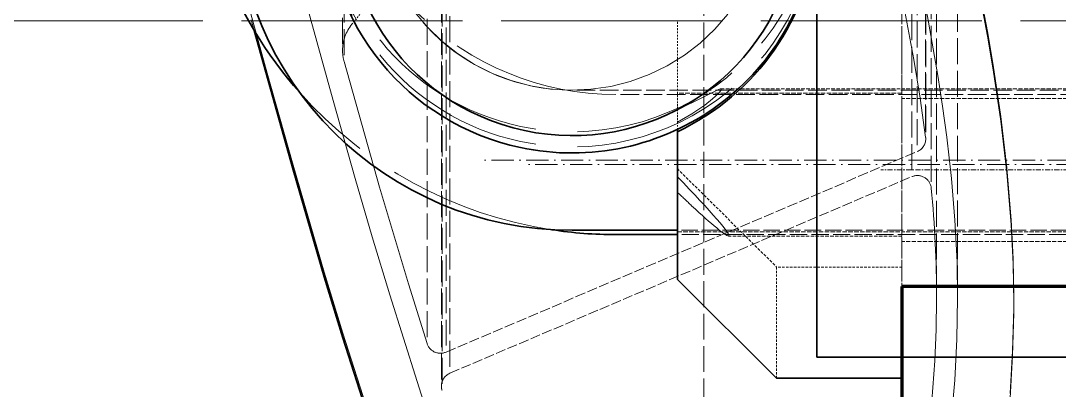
# Model space of a CAD drawing. Header units: millimetres. Extents: x 2773 to 32180, y 2797 to 23592.
# Drawn here: x 13342.4 to 13416.4, y 11098.1 to 11124.5 of the extents above; entities that cross this region are included whole.
import ezdxf

# ---------------------------------------------------------------- set-up
doc = ezdxf.new("R2010")
doc.units = ezdxf.units.MM
doc.linetypes.add('DASHDOT', pattern=[18.5, 12, -3, 0.5, -3])
doc.linetypes.add('DASHED', pattern=[15, 12, -3])

# ---------------------------------------------------------------- blocks, each defined once
blk = doc.blocks.new('A$C55E021B5')
at = {"color": 7, "linetype": 'DASHED', "lineweight": 13, "ltscale": 0.154583}
blk.add_line((1232.892, 1162.999), (1232.892, 1070.25), dxfattribs=at)
at = {"color": 7, "linetype": 'DASHED', "lineweight": 13, "ltscale": 0.154576}
blk.add_line((1233.553, 1161.128), (1233.553, 1068.382), dxfattribs=at)
at = {"color": 7, "linetype": 'DASHED', "lineweight": 13, "ltscale": 0.154573}
blk.add_line((1233.446, 1160.335), (1233.446, 1067.591), dxfattribs=at)
at = {"color": 7, "linetype": 'DASHED', "lineweight": 13, "ltscale": 0.154548}
blk.add_line((1192.003, 1154.805), (1192.003, 1062.076), dxfattribs=at)
at = {"color": 7, "linetype": 'DASHED', "lineweight": 13, "ltscale": 0.154549}
blk.add_line((1192.012, 1154.931), (1192.012, 1062.201), dxfattribs=at)
at = {"color": 7, "linetype": 'DASHED', "lineweight": 13, "ltscale": 0.154543}
blk.add_line((1192.61, 1153.889), (1192.61, 1061.163), dxfattribs=at)
at = {"color": 7, "linetype": 'DASHED', "lineweight": 13, "ltscale": 0.154533}
blk.add_line((1192.998, 1152.096), (1192.998, 1059.376), dxfattribs=at)
at = {"color": 7, "linetype": 'DASHED', "lineweight": 13, "ltscale": 0.154529}
blk.add_line((1191.608, 1151.271), (1191.608, 1058.554), dxfattribs=at)
at = {"color": 7, "linetype": 'DASHED', "lineweight": 13, "ltscale": 0.154478}
blk.add_line((1189.733, 1143.4), (1189.733, 1050.713), dxfattribs=at)
at = {"color": 7, "linetype": 'DASHED', "lineweight": 13, "ltscale": 0.154477}
blk.add_line((1191.233, 1143.378), (1191.233, 1050.692), dxfattribs=at)
at = {"color": 7, "linetype": 'DASHED', "lineweight": 13, "ltscale": 0.154448}
blk.add_line((1226.184, 1139.522), (1226.184, 1046.853), dxfattribs=at)
at = {"color": 7, "linetype": 'DASHED', "lineweight": 13, "ltscale": 0.154453}
blk.add_line((1227.532, 1140.139), (1227.532, 1047.467), dxfattribs=at)
at = {"color": 7, "linetype": 'DASHED', "lineweight": 13, "ltscale": 0.154435}
blk.add_line((1225.909, 1138.01), (1225.909, 1045.348), dxfattribs=at)
at = {"color": 7, "linetype": 'DASHED', "lineweight": 13, "ltscale": 0.154425}
blk.add_line((1226.468, 1136.789), (1226.468, 1044.134), dxfattribs=at)
at = {"color": 7, "linetype": 'DASHED', "lineweight": 13, "ltscale": 0.154428}
blk.add_line((1226.515, 1137.092), (1226.515, 1044.435), dxfattribs=at)
at = {"color": 7, "linetype": 'DASHED', "lineweight": 13, "ltscale": 0.11095}
blk.add_line((1193.701, 1111.576), (1193.701, 1045.006), dxfattribs=at)
at = {"color": 7, "linetype": 'DASHED', "lineweight": 13, "ltscale": 0.153949}
blk.add_line((1207.823, 1098.092), (1207.823, 1005.723), dxfattribs=at)
at = {"color": 7, "lineweight": 35, "ltscale": 0.08}
blk.add_line((1199.758, 1094.5), (1199.758, 1046.5), dxfattribs=at)
at = {"color": 7, "linetype": 'DASHED', "lineweight": 13, "ltscale": 0.047578}
blk.add_line((1193.701, 1091.53), (1193.701, 1062.983), dxfattribs=at)
at = {"color": 7, "linetype": 'DASHED', "lineweight": 13, "ltscale": 0.008018}
blk.add_line((1232.892, 1070.25), (1229.867, 1073.99), dxfattribs=at)
at = {"color": 7, "linetype": 'DASHDOT', "lineweight": 13}
for p, q in [((451.759, 1070.5), (1267.758, 1070.5)), ((1440.499, 1070.5), (654.499, 1070.5))]:
    blk.add_line(p, q, dxfattribs=at)
at = {"color": 7, "linetype": 'DASHED', "lineweight": 13, "ltscale": 0.010562}
blk.add_line((1209.701, 1064.163), (1209.701, 1070.5), dxfattribs=at)
at = {"color": 7, "linetype": 'DASHED', "lineweight": 13, "ltscale": 0.11}
for p, q in [((1151.201, 1065.545), (1217.201, 1065.545)), ((1148.079, 1065.24), (1214.079, 1065.24))]:
    blk.add_line(p, q, dxfattribs=at)
at = {"color": 7, "linetype": 'DASHED', "lineweight": 13, "ltscale": 0.025}
for p, q in [((1178.701, 1065.645), (1193.701, 1065.645)), ((1178.701, 1064.951), (1193.701, 1064.951)), ((1178.701, 1055.445), (1193.701, 1055.445)), ((1178.701, 1054.751), (1193.701, 1054.751))]:
    blk.add_line(p, q, dxfattribs=at)
at = {"color": 7, "linetype": 'DASHED', "lineweight": 13, "ltscale": 0.021519}
blk.add_line((1206.612, 1065.645), (1193.701, 1065.645), dxfattribs=at)
at = {"color": 7, "linetype": 'DASHED', "lineweight": 13, "ltscale": 0.026667}
for p, q in [((1193.701, 1065.34), (1209.701, 1065.34)), ((1209.701, 1055.445), (1193.701, 1055.445))]:
    blk.add_line(p, q, dxfattribs=at)
at = {"color": 7, "linetype": 'DASHED', "lineweight": 13, "ltscale": 0.003607}
blk.add_line((1209.701, 1065.34), (1209.701, 1063.175), dxfattribs=at)
at = {"color": 7, "linetype": 'DASHED', "lineweight": 13, "ltscale": 0.0015}
blk.add_line((1209.701, 1064.163), (1209.701, 1063.263), dxfattribs=at)
at = {"color": 7, "linetype": 'DASHED', "lineweight": 13, "ltscale": 0.000868225}
blk.add_line((1209.701, 1062.742), (1209.701, 1063.263), dxfattribs=at)
at = {"color": 7, "linetype": 'DASHED', "lineweight": 13, "ltscale": 0.019089}
blk.add_line((1193.701, 1062.983), (1193.701, 1051.53), dxfattribs=at)
at = {"color": 7, "lineweight": 35, "ltscale": 0.000266647}
blk.add_line((1209.701, 1062.582), (1209.701, 1062.742), dxfattribs=at)
at = {"color": 7, "lineweight": 35, "ltscale": 0.017582}
blk.add_line((1209.701, 1052.032), (1209.701, 1062.582), dxfattribs=at)
at = {"color": 7, "linetype": 'DASHED', "lineweight": 13, "ltscale": 0.060828}
blk.add_line((1226.184, 1046.853), (1192.61, 1061.163), dxfattribs=at)
at = {"color": 7, "linetype": 'DASHDOT', "lineweight": 13, "ltscale": 0.132001}
for p, q in [((1144.601, 1060.545), (1223.802, 1060.545)), ((1141.479, 1060.24), (1220.68, 1060.24))]:
    blk.add_line(p, q, dxfattribs=at)
at = {"color": 7, "linetype": 'DASHDOT', "lineweight": 13, "ltscale": 0.03}
blk.add_line((1177.201, 1059.851), (1195.201, 1059.851), dxfattribs=at)
at = {"color": 7, "linetype": 'DASHED', "lineweight": 13, "ltscale": 0.016613}
blk.add_line((1209.701, 1059.951), (1202.63, 1052.926), dxfattribs=at)
at = {"color": 7, "linetype": 'DASHED', "lineweight": 13, "ltscale": 0.059626}
blk.add_line((1225.909, 1045.348), (1192.998, 1059.376), dxfattribs=at)
at = {"color": 7, "linetype": 'DASHED', "lineweight": 13, "ltscale": 0.102703}
blk.add_line((1148.079, 1055.24), (1209.701, 1055.24), dxfattribs=at)
at = {"color": 7, "linetype": 'DASHED', "lineweight": 13, "ltscale": 0.0975}
blk.add_line((1151.201, 1055.545), (1209.701, 1055.545), dxfattribs=at)
at = {"color": 7, "linetype": 'DASHED', "lineweight": 13, "ltscale": 0.020603}
blk.add_line((1193.701, 1055.14), (1206.063, 1055.14), dxfattribs=at)
at = {"color": 7, "lineweight": 35, "ltscale": 0.0125}
blk.add_line((1209.701, 1055.545), (1217.201, 1055.545), dxfattribs=at)
at = {"color": 7, "lineweight": 35, "ltscale": 0.007297}
blk.add_line((1209.701, 1055.24), (1214.079, 1055.24), dxfattribs=at)
at = {"color": 7, "linetype": 'DASHED', "lineweight": 13, "ltscale": 0.014882}
blk.add_line((1193.701, 1052.926), (1202.63, 1052.926), dxfattribs=at)
at = {"color": 7, "linetype": 'DASHED', "lineweight": 13, "ltscale": 0.013198}
blk.add_line((1202.63, 1045.006), (1202.63, 1052.926), dxfattribs=at)
at = {"color": 7, "lineweight": 35, "ltscale": 0.075}
blk.add_line((1148.701, 1051.53), (1193.701, 1051.53), dxfattribs=at)
at = {"color": 7, "lineweight": 140, "ltscale": 0.075}
blk.add_line((1148.701, 1051.53), (1193.701, 1051.53), dxfattribs=at)
at = {"color": 7, "lineweight": 35, "ltscale": 0.2}
blk.add_line((1193.701, 1051.53), (1193.701, 931.53), dxfattribs=at)
at = {"color": 7, "lineweight": 140, "ltscale": 0.2}
blk.add_line((1193.701, 1051.53), (1193.701, 931.53), dxfattribs=at)
at = {"color": 7, "lineweight": 35, "ltscale": 0.016613}
blk.add_line((1209.701, 1052.032), (1202.63, 1045.006), dxfattribs=at)
at = {"color": 7, "linetype": 'DASHED', "lineweight": 13, "ltscale": 0.00056572}
blk.add_line((1185.733, 1050.712), (1185.733, 1050.373), dxfattribs=at)
at = {"color": 7, "lineweight": 35, "ltscale": 0.183334}
blk.add_line((1199.758, 1046.5), (1089.758, 1046.5), dxfattribs=at)
at = {"color": 7, "lineweight": 35, "ltscale": 0.014882}
blk.add_line((1193.701, 1045.006), (1202.63, 1045.006), dxfattribs=at)
at = {"color": 7, "linetype": 'DASHED', "lineweight": 13}
for points in [[(1213.199, 1126.445), (1210.183, 1120.663), (1207.295, 1114.832), (1204.549, 1108.977), (1203.231, 1106.032), (1201.956, 1103.076), (1200.328, 1099.12), (1198.794, 1095.152), (1197.363, 1091.173), (1196.033, 1087.15), (1194.819, 1083.11), (1193.721, 1079.044), (1192.741, 1074.943), (1191.878, 1070.797), (1191.135, 1066.598), (1190.799, 1064.408), (1190.5, 1062.203), (1190.167, 1059.245), (1189.921, 1056.271), (1189.773, 1053.286), (1189.733, 1050.713)], [(1226.267, 1038.584), (1228.241, 1044.758), (1230.19, 1050.939), (1231.441, 1055.086), (1232.654, 1059.245), (1234.227, 1064.804), (1237.306, 1075.942), (1240.805, 1088.468), (1247.754, 1113.54), (1251.182, 1126.093), (1254.265, 1137.226), (1255.847, 1142.782), (1258.301, 1151.095)], [(1231.166, 1040.783), (1233.529, 1048.209), (1234.86, 1052.56), (1237.084, 1060.201), (1238.921, 1066.764), (1242.671, 1080.307), (1245.515, 1090.455), (1252.534, 1115.871), (1256.711, 1131.115)], [(1204.308, 1117.828), (1202.139, 1113.29), (1200.054, 1108.726), (1198.051, 1104.103), (1196.268, 1099.722), (1194.588, 1095.3), (1193.033, 1090.855), (1191.567, 1086.232), (1190.247, 1081.572), (1189.078, 1076.87), (1188.551, 1074.501), (1188.062, 1072.12), (1187.613, 1069.729), (1187.202, 1067.325), (1186.659, 1063.677), (1186.223, 1059.998), (1185.913, 1056.286), (1185.778, 1053.5), (1185.733, 1050.712)], [(1204.42, 1117.717), (1202.21, 1113.103), (1200.088, 1108.464), (1198.051, 1103.763), (1196.268, 1099.383), (1194.588, 1094.961), (1193.033, 1090.515), (1191.567, 1085.893), (1190.247, 1081.232), (1189.078, 1076.53), (1188.551, 1074.161), (1188.062, 1071.78), (1187.613, 1069.389), (1187.202, 1066.986), (1186.659, 1063.338), (1186.223, 1059.659), (1185.913, 1055.946), (1185.778, 1053.161), (1185.733, 1050.373)], [(1220.154, 1065.857), (1218.735, 1065.628), (1217.301, 1065.545), (1215.866, 1065.608), (1214.444, 1065.816), (1213.052, 1066.168), (1211.705, 1066.659), (1210.415, 1067.284), (1209.197, 1068.037), (1208.064, 1068.908), (1207.027, 1069.89), (1206.097, 1070.971)], [(1228.425, 1071.129), (1227.512, 1070.035), (1226.489, 1069.039), (1225.368, 1068.151), (1224.161, 1067.381), (1222.881, 1066.738), (1221.54, 1066.228), (1220.154, 1065.857)], [(1196.273, 1082.741), (1195.268, 1079.04), (1194.362, 1075.312), (1193.554, 1071.548), (1192.846, 1067.74), (1192.4, 1064.981), (1192.012, 1062.201)], [(1227.532, 1047.467), (1228.866, 1051.737), (1230.917, 1058.633), (1233.446, 1067.591)], [(1209.701, 1063.263), (1208.666, 1063.849), (1207.739, 1064.482), (1207.187, 1064.926), (1206.775, 1065.317), (1206.605, 1065.525), (1206.572, 1065.594), (1206.569, 1065.615), (1206.577, 1065.634), (1206.594, 1065.643), (1206.612, 1065.645)], [(1206.612, 1065.645), (1206.654, 1065.639), (1206.777, 1065.598), (1207.387, 1065.296), (1208.564, 1064.687), (1209.701, 1064.163)], [(1185.733, 1050.712), (1185.736, 1049.98), (1185.815, 1046.942), (1185.999, 1043.909)], [(1189.733, 1050.713), (1189.785, 1047.786), (1189.939, 1044.862), (1190.195, 1041.944)], [(1191.233, 1050.692), (1191.264, 1048.467), (1191.356, 1046.244), (1191.562, 1043.385)], [(1185.733, 1050.373), (1185.736, 1049.64), (1185.815, 1046.602), (1185.999, 1043.57)]]:
    blk.add_lwpolyline(points, dxfattribs=at)
at = {"color": 7, "lineweight": 35}
blk.add_lwpolyline([(1226.751, 1026.751), (1227.467, 1028.873), (1228.812, 1033.033), (1231.166, 1040.443), (1233.529, 1047.87), (1234.86, 1052.22), (1237.084, 1059.861), (1239.851, 1069.792)], dxfattribs=at)
for centre, radius, start, end in [((1214.333, 1085.092), 29.747, 318.48603, 359.97593), ((1214.08, 1085.398), 30.158, 269.99976, 278.72372)]:
    blk.add_arc(centre, radius, start, end, dxfattribs=at)
at = {"color": 7, "linetype": 'DASHED', "lineweight": 13}
for centre, radius, start, end in [((3914.746, 334.135), 2774.212, 164.296175, 164.622535), ((1275.376, 1050.599), 84.145, 174.57545, 179.93661), ((1145.513, 1125.036), 92.619, 313.00505, 313.87071)]:
    blk.add_arc(centre, radius, start, end, dxfattribs=at)
at = {"color": 7, "lineweight": 35}
for centre, major_axis, ratio, start_param, end_param in [((1217.201, 1078.291), (-16.086, 0), 0.99358, 4.92441, 11.207595), ((1217.201, 1079.423), (24, -0.028), 0.994918, 4.713563, 6.284347), ((1217.201, 1078.451), (-17.5, 0), 0.99358, 1.782817, 3.141574), ((1217.201, 1078.451), (-17.5, 0), 0.99358, 0.081004, 1.782817), ((1217.201, 1078.291), (17.5, 0), 0.99358, 3.222602, 4.269478)]:
    blk.add_ellipse(centre, major_axis=major_axis, ratio=ratio, start_param=start_param, end_param=end_param, dxfattribs=at)
at = {"color": 7, "linetype": 'DASHED', "lineweight": 13}
for centre, major_axis, ratio, start_param, end_param in [((1214.08, 1085.079), (20, 0.028), 0.991976, 4.710973, 6.281793), ((1217.201, 1079.962), (-17.5, 0), 0.99358, 6.283166, 8.066002), ((1217.201, 1079.962), (-17.5, 0), 0.99358, 1.782817, 3.141574), ((1217.201, 1078.883), (-17.5, 0), 0.99358, 6.283166, 8.066002), ((1217.202, 1079.422), (13.999, 0.028), 0.991288, 4.710365, 6.281199), ((1217.201, 1078.883), (-17.5, 0), 0.99358, 1.782817, 3.141574), ((1230.554, 1068.383), (-3, 0), 0.99358, 3.141537, 3.818463), ((1230.554, 1068.383), (-3, 0), 0.99358, 2.872814, 3.141537), ((1214.079, 1085.079), (30, -0.021), 0.994648, 4.86616, 5.562604), ((1193.004, 1062.076), (-1, 0), 0.99358, 6.156913, 6.283146), ((1193.004, 1062.076), (-1, 0), 0.99358, 6.283146, 7.448748), ((1192.604, 1058.463), (-1, 0), 0.99358, 4.307155, 6.191394), ((1211.13, 1060.24), (5.092, 5.092), 0.056746, 1.798097, 3.198279), ((1211.131, 1060.24), (5.092, 5.092), 0.056744, 3.198273, 4.155651), ((1226.578, 1047.766), (-1, 0), 0.99358, 1.165563, 2.836252), ((1225.515, 1044.435), (-1, 0), 0.99358, 3.141629, 4.307155), ((1225.515, 1044.435), (-1, 0), 0.99358, 2.833267, 3.141629)]:
    blk.add_ellipse(centre, major_axis=major_axis, ratio=ratio, start_param=start_param, end_param=end_param, dxfattribs=at)
blk = doc.blocks.new('1')
at = {"xscale": -1}
blk.add_blockref('A$C55E021B5', (14598.864, 10053.968), dxfattribs=at)

msp = doc.modelspace()

# ---------------------------------------------------------------- block references
msp.add_blockref('1', (0, 0))

doc.saveas('drawing.dxf')
